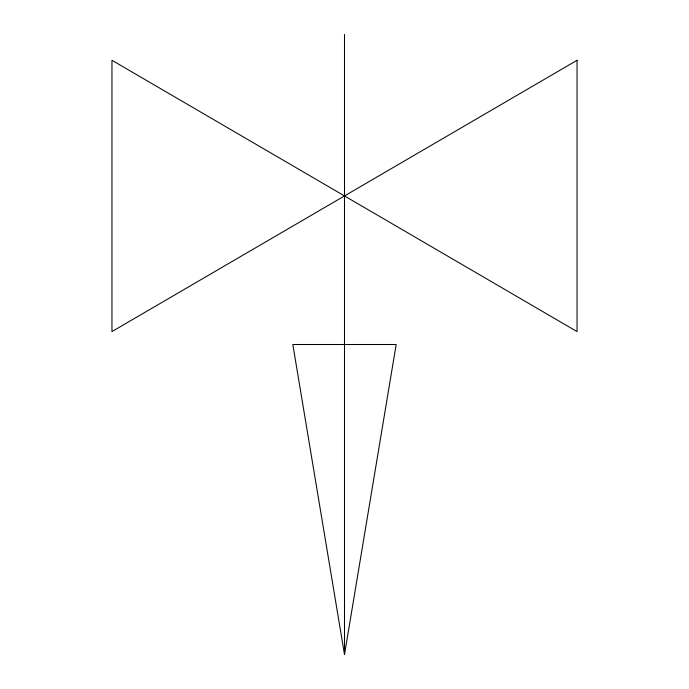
<?xml version="1.0" encoding="UTF-8"?>
<svg xmlns="http://www.w3.org/2000/svg" width="689" height="689" viewBox="0 0 689 689"><rect width="100%" height="100%" fill="white"/><g stroke="black" fill="none" stroke-linecap="round" stroke-linejoin="round"><path stroke-width="1.03" d="M344.5 654.55L396.175 344.5L292.825 344.5L344.5 654.55L344.5 34.45M577.038 60.287L111.962 331.581L111.962 60.287L577.038 331.581L577.038 60.287"/></g></svg>
